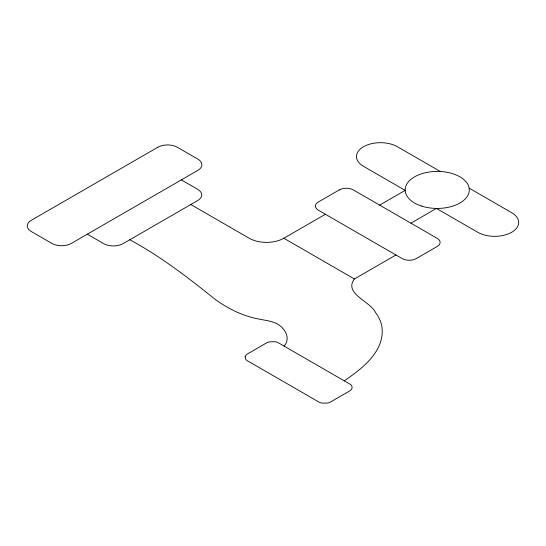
<?xml version="1.0" encoding="UTF-8"?>
<svg xmlns="http://www.w3.org/2000/svg" width="546" height="546" viewBox="0 0 546 546"><rect width="100%" height="100%" fill="white"/><g stroke="black" fill="none" stroke-linecap="round" stroke-linejoin="round"><path stroke-width="0.82" d="M395.932 254.989L354.395 278.972C343.318 293.707 370.618 301.351 375.607 312.646A83.941 48.464 0 0 1 381.736 325.655C385.967 350.532 362.367 368.557 344.226 380.821M284.063 346.089C287.244 343.072 287.94 338.179 286.377 334.186A42.254 24.393 0 0 0 284.391 330.316L281.545 326.958L278.139 324.372A22.639 13.07 0 0 0 274.345 322.536L268.844 320.918L258.647 319.014A65.192 37.64 0 0 1 249.904 316.919C237.537 313.308 226.037 307.139 215.568 299.686C188.356 277.832 160.688 256.374 129.818 239.769M190.841 204.538L249.215 238.24A24.495 14.141 0 0 0 283.852 238.24L325.396 214.264M379.654 205.119L405.18 190.383L363.506 166.318A23.983 13.848 0 0 1 363.506 146.738A23.983 13.848 0 0 1 397.427 146.738L440.315 171.499M410.913 223.164L436.438 208.429L477.757 232.282A23.983 13.848 0 0 0 511.677 232.282A23.983 13.848 0 0 0 511.677 212.701L469.15 188.145M283.852 238.24L354.395 278.972M181.361 179.893L197.672 189.305A13.793 7.965 0 0 1 197.672 200.566L123.143 243.598A13.793 7.965 0 0 1 103.631 243.598L87.326 234.179M245.168 356.811L245.454 358.831A8.176 4.716 0 0 0 247.502 360.824L318.707 401.931A8.176 4.716 0 0 0 322.154 403.112L327.388 403.05A9.125 5.269 0 0 0 330.917 401.781L349.488 391.059A9.125 5.269 0 0 0 351.685 389.025L352.15 387.503L351.795 386.002A8.176 4.716 0 0 0 349.747 384.009L278.542 342.902A8.176 4.716 0 0 0 275.095 341.721L269.861 341.782A9.125 5.269 0 0 0 266.332 343.052L247.761 353.767A9.125 5.269 0 0 0 245.564 355.808L245.168 356.811M157.814 147.256L31.334 220.277A13.793 7.965 0 0 0 31.334 231.545L51.863 243.393A13.793 7.965 0 0 0 71.369 243.393L197.85 170.372A13.793 7.965 0 0 0 197.85 159.104L177.32 147.256A13.793 7.965 0 0 0 157.814 147.256M339.271 189.933L318.304 202.04A9.958 5.747 0 0 0 318.304 210.169L402.17 258.586A9.958 5.747 0 0 0 416.25 258.586L437.216 246.485A9.958 5.747 0 0 0 437.216 238.356L353.351 189.933A9.958 5.747 0 0 0 339.271 189.933M421.205 205.951A32.064 18.509 0 0 0 469.301 189.926A32.064 18.509 0 0 0 421.205 173.894A32.064 18.509 0 0 0 421.205 205.951"/></g></svg>
